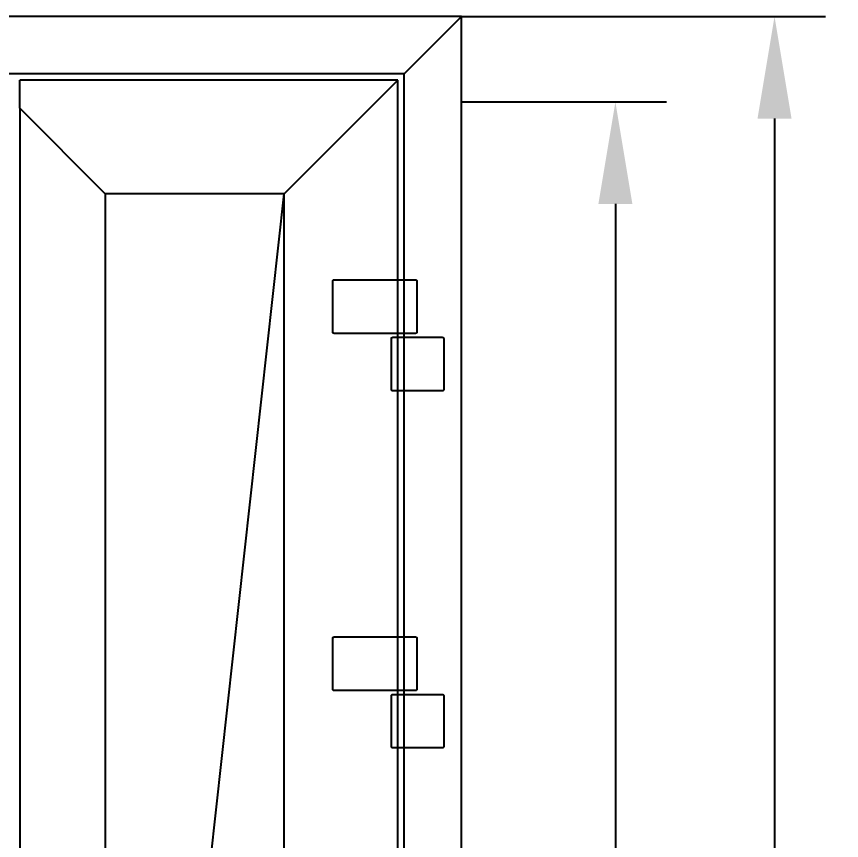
# Model space of a CAD drawing. Header units: millimetres. Extents: x -83618 to -12593, y -3271 to 55593.
# Drawn here: x -13654 to -13007, y -451 to 195 of the extents above; entities that cross this region are included whole.
import ezdxf

# ---------------------------------------------------------------- set-up
doc = ezdxf.new("R2010")
doc.units = ezdxf.units.MM
doc.styles.get("Standard").update_dxf_attribs({"font": 'arial.ttf'})
doc.dimstyles.new('ORGADATA', dxfattribs={"dimtxt": 0.18, "dimasz": 0.18, "dimexe": 0.18, "dimexo": 0.625, "dimgap": 0.09, "dimtad": 1, "dimtih": 1, "dimtoh": 1, "dimdec": 4, "dimzin": 0, "dimdsep": 46, "dimtxsty": 'Standard', "dimcen": 0.09, "dimadec": 0, "dimazin": 0, "dimtfac": 1, "dimtdec": 4, "dimtofl": 0, "dimtmove": 2, "dimatfit": 3, "dimfxl": 1, "dimtolj": 1, "dimtzin": 0, "dimarcsym": 0})

# ---------------------------------------------------------------- blocks, each defined once
blk = doc.blocks.new('*D142')
at = {"color": 0, "lineweight": -2, "transparency": 16777216}
for p, q in [((-13304.72, 195.44), (-13019.32, 195.44)), ((-13059.32, 115.44), (-13059.32, -858.56)), ((-13059.32, -2104.56), (-13059.32, -1130.56)), ((-13304.72, -2184.56), (-13019.32, -2184.56))]:
    blk.add_line(p, q, dxfattribs=at)
at = {"color": 0, "transparency": 16777216}
for points in [[(-13072.65, 115.44), (-13045.98, 115.44), (-13059.32, 195.44)], [(-13072.65, -2104.56), (-13045.98, -2104.56), (-13059.32, -2184.56)]]:
    blk.add_solid(points, dxfattribs=at)
at = {"layer": 'Defpoints', "color": 0, "transparency": 16777216}
for p in [(-13304.72, 195.44), (-13304.72, -2184.56), (-13059.32, -2184.56)]:
    blk.add_point(p, dxfattribs=at)
at = {"color": 0, "transparency": 16777216, "insert": (-13059.32, -994.56), "char_height": 80, "attachment_point": 5, "rotation": 90}
blk.add_mtext('\\A1;2380', dxfattribs=at)
blk = doc.blocks.new('*D144')
at = {"color": 0, "lineweight": -2, "transparency": 16777216}
for p, q in [((-13304.72, 128.44), (-13144.12, 128.44)), ((-13184.12, 48.44), (-13184.12, -881.92)), ((-13184.12, -2084.56), (-13184.12, -1154.19)), ((-13304.72, -2164.56), (-13144.12, -2164.56))]:
    blk.add_line(p, q, dxfattribs=at)
at = {"color": 0, "transparency": 16777216}
for points in [[(-13197.45, 48.44), (-13170.78, 48.44), (-13184.12, 128.44)], [(-13197.45, -2084.56), (-13170.78, -2084.56), (-13184.12, -2164.56)]]:
    blk.add_solid(points, dxfattribs=at)
at = {"layer": 'Defpoints', "color": 0, "transparency": 16777216}
for p in [(-13304.72, 128.44), (-13304.72, -2164.56), (-13184.12, -2164.56)]:
    blk.add_point(p, dxfattribs=at)
at = {"color": 0, "transparency": 16777216, "insert": (-13184.12, -1018.06), "char_height": 80, "attachment_point": 5, "rotation": 90}
blk.add_mtext('\\A1;2293', dxfattribs=at)

msp = doc.modelspace()

# ---------------------------------------------------------------- linework, layer by layer
at = {"color": 7, "linetype": 'Continuous'}
for p, q in [((-13304.71744, 195.44143), (-14564.71744, 195.44143)), ((-13349.71744, 150.44143), (-13304.71744, 195.44143)), ((-13304.71744, -2184.55857), (-13304.71744, 195.44143)), ((-13349.71744, 150.44143), (-14519.71744, 150.44143)), ((-13349.71744, -2184.55857), (-13349.71744, 150.44143)), ((-13354.71744, 145.44143), (-13651.21744, 145.44143)), ((-13651.21744, 123.44143), (-13651.21744, 145.44143)), ((-13443.71744, 56.44143), (-13354.71744, 145.44143)), ((-13354.71744, -1884.55857), (-13354.71744, 145.44143)), ((-13651.21744, 123.44143), (-13651.21744, -1884.55857)), ((-13584.21744, 56.44143), (-13651.21744, 123.44143)), ((-13443.71744, 56.44143), (-13584.21744, 56.44143)), ((-13584.21744, 56.44143), (-13584.21744, -1884.55857)), ((-13562.21744, -1016.05857), (-13443.71744, 56.44143)), ((-13443.71744, -1884.55857), (-13443.71744, 56.44143))]:
    msp.add_line(p, q, dxfattribs=at)
for points in [[(-13340.71744, -53.05857), (-13404.71744, -53.05857, -0.414214), (-13405.71744, -52.05857), (-13405.71744, -12.05857, -0.414214), (-13404.71744, -11.05857), (-13340.71744, -11.05857, -0.414214), (-13339.71744, -12.05857), (-13339.71744, -52.05857, -0.414214), (-13340.71744, -53.05857)], [(-13319.71744, -98.05857), (-13358.71744, -98.05857, -0.414214), (-13359.71744, -97.05857), (-13359.71744, -57.05857, -0.414214), (-13358.71744, -56.05857), (-13319.71744, -56.05857, -0.414214), (-13318.71744, -57.05857), (-13318.71744, -97.05857, -0.414214), (-13319.71744, -98.05857)], [(-13340.71744, -333.05857), (-13404.71744, -333.05857, -0.414214), (-13405.71744, -332.05857), (-13405.71744, -292.05857, -0.414214), (-13404.71744, -291.05857), (-13340.71744, -291.05857, -0.414214), (-13339.71744, -292.05857), (-13339.71744, -332.05857, -0.414214), (-13340.71744, -333.05857)], [(-13319.71744, -378.05857), (-13358.71744, -378.05857, -0.414214), (-13359.71744, -377.05857), (-13359.71744, -337.05857, -0.414214), (-13358.71744, -336.05857), (-13319.71744, -336.05857, -0.414214), (-13318.71744, -337.05857), (-13318.71744, -377.05857, -0.414214), (-13319.71744, -378.05857)]]:
    msp.add_lwpolyline(points, format="xyb", close=True, dxfattribs=at)

# ---------------------------------------------------------------- dimensions: what is measured, and where the dimension line sits
at = {"color": 3}
for base, p1, p2, picture, middle in [((-13059.31744, -2184.55857), (-13304.71744, 195.44143), (-13304.71744, -2184.55857), '*D142', (-13059.31744, -994.55857)), ((-13184.11744, -2164.55857), (-13304.71744, 128.44143), (-13304.71744, -2164.55857), '*D144', (-13184.11744, -1018.05857))]:
    dim = msp.add_linear_dim(base=base, p1=p1, p2=p2, angle=90, dimstyle='ORGADATA', override={"dimtxt": 80, "dimasz": 80, "dimexe": 40, "dimexo": 0, "dimgap": 16, "dimtad": 0, "dimlfac": 1, "dimzin": 12, "dimsah": 1, "dimdle": 0}, dxfattribs=at)
    dim.commit()
    dim.dimension.update_dxf_attribs({"geometry": picture, "text_midpoint": middle, "text_rotation": 90})

doc.saveas('drawing.dxf')
